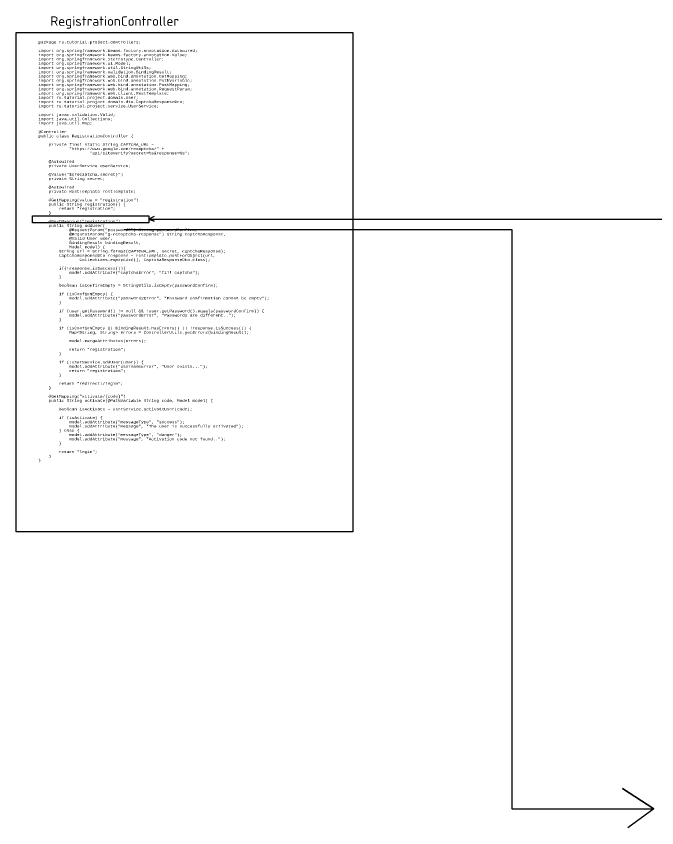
# Model space of a CAD drawing. Header units: millimetres. Extents: x 5801 to 8280, y 2723 to 3738.
# Drawn here: x 5801 to 6270, y 2982 to 3577 of the extents above; entities that cross this region are included whole.
import ezdxf

# ---------------------------------------------------------------- set-up
doc = ezdxf.new("R2010")
doc.units = ezdxf.units.MM
doc.styles.get("Standard").update_dxf_attribs({"font": 'arial.ttf'})

msp = doc.modelspace()

# ---------------------------------------------------------------- linework, layer by layer
at = {"color": 30, "lineweight": 30}
msp.add_lwpolyline([(5801.08, 3564.75), (6047.57, 3564.75), (6047.57, 3198.91), (5801.08, 3198.91)], close=True, dxfattribs=at)
at = {"color": 1, "lineweight": 30}
msp.add_lwpolyline([(5813.08, 3430.46), (5898.1, 3430.46), (5898.1, 3425.31), (5813.08, 3425.31)], close=True, dxfattribs=at)
for points in [[(5901.98, 3429.93), (5898.1, 3427.98), (5902.01, 3426.45), (5898.1, 3427.98), (6655.07, 3427.98)], [(5880.11, 3420.36), (6163.88, 3420.36), (6163.88, 2996.08), (6267.87, 2996.08), (6244.91, 3011.02), (6267.87, 2996.08), (6248.75, 2982.27)]]:
    msp.add_lwpolyline(points, dxfattribs=at)

# ---------------------------------------------------------------- texts
at = {"attachment_point": 1}
for s, width, insert, char_height in [('{\\fISOCPEUR|b0|i0|c0|p34;RegistrationController}', 101.5882, (5826.02, 3576.57), 7), ('{\\fCourier New|b0|i0|c204|p49;\\H0.75x;\\C23;\\c3307724;package \\C9;\\c13023145;ru.tutorial.project.controllers\\C23;\\c3307724;;^J^Jimport \\C9;\\c13023145;org.springframework.beans.factory.annotation.\\C52;\\c2733499;Autowired\\C23;\\c3307724;;^Jimport \\C9;\\c13023145;org.springframework.beans.factory.annotation.\\C52;\\c2733499;Value\\C23;\\c3307724;;^Jimport \\C9;\\c13023145;org.springframework.stereotype.\\C52;\\c2733499;Controller\\C23;\\c3307724;;^Jimport \\C9;\\c13023145;org.springframework.ui.Model\\C23;\\c3307724;;^Jimport \\C9;\\c13023145;org.springframework.util.StringUtils\\C23;\\c3307724;;^Jimport \\C9;\\c13023145;org.springframework.validation.BindingResult\\C23;\\c3307724;;^Jimport \\C9;\\c13023145;org.springframework.web.bind.annotation.\\C52;\\c2733499;GetMapping\\C23;\\c3307724;;^Jimport \\C9;\\c13023145;org.springframework.web.bind.annotation.\\C52;\\c2733499;PathVariable\\C23;\\c3307724;;^Jimport \\C9;\\c13023145;org.springframework.web.bind.annotation.\\C52;\\c2733499;PostMapping\\C23;\\c3307724;;^Jimport \\C9;\\c13023145;org.springframework.web.bind.annotation.\\C52;\\c2733499;RequestParam\\C23;\\c3307724;;^Jimport \\C9;\\c13023145;org.springframework.web.client.RestTemplate\\C23;\\c3307724;;^Jimport \\C9;\\c13023145;ru.tutorial.project.domain.User\\C23;\\c3307724;;^Jimport \\C9;\\c13023145;ru.tutorial.project.domain.dto.CaptchaResponseDto\\C23;\\c3307724;;^Jimport \\C9;\\c13023145;ru.tutorial.project.service.UserService\\C23;\\c3307724;;^J^Jimport \\C9;\\c13023145;javax.validation.\\C52;\\c2733499;Valid\\C23;\\c3307724;;^Jimport \\C9;\\c13023145;java.util.Collections\\C23;\\c3307724;;^Jimport \\C9;\\c13023145;java.util.Map\\C23;\\c3307724;;^J^J\\C52;\\c2733499;@Controller^J\\C23;\\c3307724;public class \\C9;\\c13023145;RegistrationController \\{^J^J    \\C23;\\c3307724;private final static \\C9;\\c13023145;String \\fCourier New|b0|i1|c204|p49;\\C193;\\c11171480;CAPTCHA_URL \\fCourier New|b0|i0|c204|p49;\\C9;\\c13023145;=^J            \\C75;\\c5867370;"https://www.google.com/recaptcha/" \\C9;\\c13023145;+^J                    \\C75;\\c5867370;"api/siteverify?secret=%s&response=%s"\\C23;\\c3307724;;^J^J    \\C52;\\c2733499;@Autowired^J    \\C23;\\c3307724;private \\C9;\\c13023145;UserService \\C193;\\c11171480;userService\\C23;\\c3307724;;^J^J    \\C52;\\c2733499;@Value\\C9;\\c13023145;(\\C75;\\c5867370;"$\\{recaptcha.secret\\}"\\C9;\\c13023145;)^J    \\C23;\\c3307724;private \\C9;\\c13023145;String \\C193;\\c11171480;secret\\C23;\\c3307724;;^J^J    \\C52;\\c2733499;@Autowired^J    \\C23;\\c3307724;private \\C9;\\c13023145;RestTemplate \\C193;\\c11171480;restTemplate\\C23;\\c3307724;;^J^J    \\C52;\\c2733499;@GetMapping\\C9;\\c13023145;(\\C254;\\c16765136;value \\C9;\\c13023145;= \\C75;\\c5867370;"registration"\\C9;\\c13023145;)^J    \\C23;\\c3307724;public \\C9;\\c13023145;String \\C31;\\c7194367;registration\\C9;\\c13023145;() \\{^J        \\C23;\\c3307724;return \\C75;\\c5867370;"registration"\\C23;\\c3307724;;^J    \\C9;\\c13023145;\\}^J^J    \\C52;\\c2733499;@PostMapping\\C9;\\c13023145;(\\C75;\\c5867370;"registration"\\C9;\\c13023145;)^J    \\C23;\\c3307724;public \\C9;\\c13023145;String \\C31;\\c7194367;addUser\\C9;\\c13023145;(^J            \\C52;\\c2733499;@RequestParam\\C9;\\c13023145;(\\C75;\\c5867370;"password2"\\C9;\\c13023145;) String passwordConfirm\\C23;\\c3307724;,^J            \\C52;\\c2733499;@RequestParam\\C9;\\c13023145;(\\C75;\\c5867370;"g-recaptcha-response"\\C9;\\c13023145;) String captchaResponse\\C23;\\c3307724;,^J            \\C52;\\c2733499;@Valid \\C9;\\c13023145;User user\\C23;\\c3307724;,^J            \\C9;\\c13023145;BindingResult bindingResult\\C23;\\c3307724;,^J            \\C9;\\c13023145;Model model) \\{^J        String url = String.\\fCourier New|b0|i1|c204|p49;format\\fCourier New|b0|i0|c204|p49;(\\fCourier New|b0|i1|c204|p49;\\C193;\\c11171480;CAPTCHA_URL\\fCourier New|b0|i0|c204|p49;\\C23;\\c3307724;, \\C193;\\c11171480;secret\\C23;\\c3307724;, \\C9;\\c13023145;captchaResponse)\\C23;\\c3307724;;^J        \\C9;\\c13023145;CaptchaResponseDto response = \\C193;\\c11171480;restTemplate\\C9;\\c13023145;.postForObject(url\\C23;\\c3307724;,^J                \\C9;\\c13023145;Collections.\\fCourier New|b0|i1|c204|p49;emptyList\\fCourier New|b0|i0|c204|p49;()\\C23;\\c3307724;, \\C9;\\c13023145;CaptchaResponseDto.\\C23;\\c3307724;class\\C9;\\c13023145;)\\C23;\\c3307724;;^J^J        if\\C9;\\c13023145;(!response.isSuccess())\\{^J            model.addAttribute(\\C75;\\c5867370;"captchaError"\\C23;\\c3307724;, \\C75;\\c5867370;"Fill captcha"\\C9;\\c13023145;)\\C23;\\c3307724;;^J        \\C9;\\c13023145;\\}^J^J        \\C23;\\c3307724;boolean \\C9;\\c13023145;isConfirmEmpty = StringUtils.\\fCourier New|b0|i1|c204|p49;isEmpty\\fCourier New|b0|i0|c204|p49;(passwordConfirm)\\C23;\\c3307724;;^J^J        if \\C9;\\c13023145;(isConfirmEmpty) \\{^J            model.addAttribute(\\C75;\\c5867370;"password2Error"\\C23;\\c3307724;, \\C75;\\c5867370;"Password confirmation cannot be empty"\\C9;\\c13023145;)\\C23;\\c3307724;;^J        \\C9;\\c13023145;\\}^J^J        \\C23;\\c3307724;if \\C9;\\c13023145;(user.getPassword() != \\C23;\\c3307724;null \\C9;\\c13023145;&& !user.getPassword().equals(passwordConfirm)) \\{^J            model.addAttribute(\\C75;\\c5867370;"passwordError"\\C23;\\c3307724;, \\C75;\\c5867370;"Passwords are different.."\\C9;\\c13023145;)\\C23;\\c3307724;;^J        \\C9;\\c13023145;\\}^J^J        \\C23;\\c3307724;if \\C9;\\c13023145;(isConfirmEmpty || bindingResult.hasErrors() || !response.isSuccess()) \\{^J            Map<String\\C23;\\c3307724;, \\C9;\\c13023145;String> errors = ControllerUtils.\\fCourier New|b0|i1|c204|p49;getErrors\\fCourier New|b0|i0|c204|p49;(bindingResult)\\C23;\\c3307724;;^J^J            \\C9;\\c13023145;model.mergeAttributes(errors)\\C23;\\c3307724;;^J^J            return \\C75;\\c5867370;"registration"\\C23;\\c3307724;;^J        \\C9;\\c13023145;\\}^J^J        \\C23;\\c3307724;if \\C9;\\c13023145;(!\\C193;\\c11171480;userService\\C9;\\c13023145;.addUser(user)) \\{^J            model.addAttribute(\\C75;\\c5867370;"usernameError"\\C23;\\c3307724;, \\C75;\\c5867370;"User exists..."\\C9;\\c13023145;)\\C23;\\c3307724;;^J            return \\C75;\\c5867370;"registration"\\C23;\\c3307724;;^J        \\C9;\\c13023145;\\}^J^J        \\C23;\\c3307724;return \\C75;\\c5867370;"redirect:/login"\\C23;\\c3307724;;^J    \\C9;\\c13023145;\\}^J^J    \\C52;\\c2733499;@GetMapping\\C9;\\c13023145;(\\C75;\\c5867370;"activate/\\{code\\}"\\C9;\\c13023145;)^J    \\C23;\\c3307724;public \\C9;\\c13023145;String \\C31;\\c7194367;activate\\C9;\\c13023145;(\\C52;\\c2733499;@PathVariable \\C9;\\c13023145;String code\\C23;\\c3307724;, \\C9;\\c13023145;Model model) \\{^J^J        \\C23;\\c3307724;boolean \\C9;\\c13023145;isActivate = \\C193;\\c11171480;userService\\C9;\\c13023145;.activateUser(code)\\C23;\\c3307724;;^J^J        if \\C9;\\c13023145;(isActivate) \\{^J            model.addAttribute(\\C75;\\c5867370;"messageType"\\C23;\\c3307724;, \\C75;\\c5867370;"success"\\C9;\\c13023145;)\\C23;\\c3307724;;^J            \\C9;\\c13023145;model.addAttribute(\\C75;\\c5867370;"message"\\C23;\\c3307724;, \\C75;\\c5867370;"The user is successfully activated"\\C9;\\c13023145;)\\C23;\\c3307724;;^J        \\C9;\\c13023145;\\} \\C23;\\c3307724;else \\C9;\\c13023145;\\{^J            model.addAttribute(\\C75;\\c5867370;"messageType"\\C23;\\c3307724;, \\C75;\\c5867370;"danger"\\C9;\\c13023145;)\\C23;\\c3307724;;^J            \\C9;\\c13023145;model.addAttribute(\\C75;\\c5867370;"message"\\C23;\\c3307724;, \\C75;\\c5867370;"Activation code not found.."\\C9;\\c13023145;)\\C23;\\c3307724;;^J        \\C9;\\c13023145;\\}^J^J        \\C23;\\c3307724;return \\C75;\\c5867370;"login"\\C23;\\c3307724;;^J    \\C9;\\c13023145;\\}^J\\}}', 270.4729, (5817.31, 3558.6), 2.5)]:
    msp.add_mtext_dynamic_manual_height_columns(s, width=width, gutter_width=12.5, heights=[0], dxfattribs=dict(at, insert=insert, char_height=char_height))

doc.saveas('drawing.dxf')
